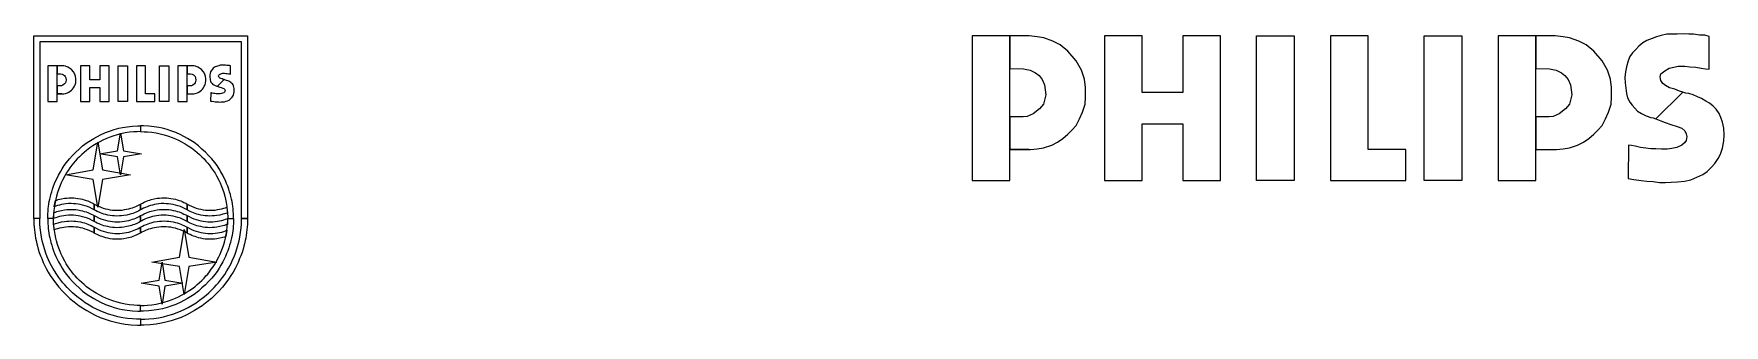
# Model space of a CAD drawing. Extents: x -37.4 to -0.1, y -6.4 to 0.
import ezdxf

# ---------------------------------------------------------------- set-up
doc = ezdxf.new("R2010")
doc.units = 0
doc.layers.add('TEKST', color=7, linetype='CONTINUOUS')

msp = doc.modelspace()

# ---------------------------------------------------------------- linework, layer by layer
at = {"layer": 'TEKST', "color": 0, "linetype": 'CONTINUOUS'}
for p, q in [((-36.769, -1.282), (-36.876, -1.282)), ((-15.408, -2.514), (-15.84, -2.514))]:
    msp.add_line(p, q, dxfattribs=at)
for points in [[(-37.39, -4.037), (-37.39, 0), (-32.672, 0), (-32.672, -4.037), (-32.803, -4.037), (-32.803, -0.131), (-37.259, -0.131), (-37.259, -4.037), (-37.39, -4.037)], [(-16.672, -3.2), (-15.84, -3.2), (-15.84, -0.724), (-15.84, 0), (-16.672, 0), (-16.672, -3.2)], [(-15.84, -0.724), (-15.533, -0.725), (-15.386, -0.755), (-15.269, -0.816), (-15.193, -0.878), (-15.125, -0.967), (-15.07, -1.084), (-15.043, -1.299), (-15.097, -1.51), (-15.185, -1.614), (-15.324, -1.723), (-15.455, -1.778), (-15.545, -1.79), (-15.84, -1.79), (-15.84, -2.514), (-15.379, -2.513), (-15.235, -2.5), (-15.097, -2.473), (-14.913, -2.412), (-14.782, -2.348), (-14.664, -2.266), (-14.554, -2.17), (-14.465, -2.081), (-14.375, -1.978), (-14.3, -1.833), (-14.231, -1.689), (-14.177, -1.51), (-14.163, -1.352), (-14.163, -1.139), (-14.19, -0.953), (-14.256, -0.757), (-14.375, -0.548), (-14.554, -0.335), (-14.723, -0.2), (-14.885, -0.113), (-15.09, -0.039), (-15.235, -0.019), (-15.408, 0), (-15.84, 0), (-15.84, -0.724)], [(-13.747, -3.2), (-12.916, -3.2), (-12.916, -1.945), (-12.02, -1.945), (-12.02, -3.2), (-11.188, -3.2), (-11.188, 0), (-12.02, 0), (-12.02, -1.254), (-12.916, -1.254), (-12.916, 0), (-13.747, 0), (-13.747, -3.2)], [(-10.387, -3.2), (-10.387, 0), (-9.556, 0), (-9.556, -3.2), (-10.387, -3.2)], [(-8.756, -3.2), (-7.092, -3.2), (-7.092, -2.508), (-7.924, -2.508), (-7.924, 0), (-8.756, 0), (-8.756, -3.2)], [(-6.689, -3.2), (-6.689, 0), (-5.857, 0), (-5.857, -3.2), (-6.689, -3.2)], [(-5.057, -3.2), (-4.225, -3.2), (-4.225, -0.724), (-4.225, 0), (-5.057, 0), (-5.057, -3.2)], [(-4.225, -0.724), (-3.918, -0.725), (-3.771, -0.755), (-3.654, -0.816), (-3.579, -0.878), (-3.51, -0.967), (-3.455, -1.084), (-3.428, -1.299), (-3.482, -1.51), (-3.57, -1.614), (-3.709, -1.723), (-3.84, -1.778), (-3.931, -1.79), (-4.225, -1.79), (-4.225, -2.514), (-3.764, -2.513), (-3.62, -2.5), (-3.482, -2.473), (-3.298, -2.412), (-3.167, -2.348), (-3.049, -2.266), (-2.939, -2.17), (-2.85, -2.081), (-2.76, -1.978), (-2.685, -1.833), (-2.616, -1.689), (-2.561, -1.51), (-2.548, -1.352), (-2.548, -1.139), (-2.575, -0.953), (-2.641, -0.757), (-2.76, -0.548), (-2.939, -0.335), (-3.108, -0.2), (-3.27, -0.113), (-3.475, -0.039), (-3.62, -0.019), (-3.793, 0), (-4.225, 0), (-4.225, -0.724)], [(-0.973, -1.242), (-1.046, -1.219), (-1.154, -1.18), (-1.273, -1.146), (-1.358, -1.095), (-1.419, -1.049), (-1.459, -0.988), (-1.476, -0.903), (-1.459, -0.835), (-1.374, -0.772), (-1.279, -0.716), (-1.171, -0.688), (-1.075, -0.671), (-0.933, -0.671), (-0.82, -0.682), (-0.69, -0.693), (-0.571, -0.71), (-0.475, -0.727), (-0.391, -0.738), (-0.396, -0.014), (-0.492, 0.013), (-0.611, 0.02), (-0.741, 0.036), (-0.843, 0.042), (-0.967, 0.047), (-1.103, 0.042), (-1.216, 0.042), (-1.329, 0.042), (-1.454, 0.008), (-1.555, -0.021), (-1.651, -0.054), (-1.77, -0.099), (-1.861, -0.156), (-1.945, -0.224), (-2.014, -0.303), (-2.087, -0.377), (-2.144, -0.456), (-2.183, -0.552), (-2.223, -0.682), (-2.24, -0.795), (-2.257, -0.919), (-2.251, -1.038), (-2.233, -1.157), (-2.217, -1.27), (-2.194, -1.372), (-2.149, -1.463), (-2.098, -1.531), (-2.036, -1.598), (-1.974, -1.666), (-1.889, -1.717), (-1.782, -1.768), (-1.685, -1.802), (-1.634, -1.813), (-1.572, -1.836), (-0.973, -1.242)], [(-37.081, -1.451), (-36.876, -1.451), (-36.876, -0.839), (-36.876, -0.661), (-37.081, -0.661), (-37.081, -1.451)], [(-36.876, -0.84), (-36.8, -0.84), (-36.764, -0.847), (-36.735, -0.862), (-36.716, -0.878), (-36.699, -0.9), (-36.686, -0.928), (-36.679, -0.981), (-36.692, -1.034), (-36.714, -1.059), (-36.748, -1.086), (-36.781, -1.1), (-36.803, -1.103), (-36.876, -1.103), (-36.876, -1.282), (-36.762, -1.281), (-36.726, -1.278), (-36.692, -1.271), (-36.647, -1.256), (-36.614, -1.241), (-36.585, -1.22), (-36.558, -1.197), (-36.536, -1.175), (-36.514, -1.149), (-36.495, -1.113), (-36.478, -1.078), (-36.465, -1.034), (-36.461, -0.995), (-36.461, -0.942), (-36.468, -0.896), (-36.485, -0.848), (-36.514, -0.796), (-36.558, -0.743), (-36.6, -0.71), (-36.64, -0.689), (-36.691, -0.67), (-36.726, -0.665), (-36.769, -0.661), (-36.876, -0.661), (-36.876, -0.84)], [(-36.359, -1.451), (-36.153, -1.451), (-36.153, -1.141), (-35.932, -1.141), (-35.932, -1.451), (-35.727, -1.451), (-35.727, -0.661), (-35.932, -0.661), (-35.932, -0.97), (-36.153, -0.97), (-36.153, -0.661), (-36.359, -0.661), (-36.359, -1.451)], [(-35.529, -1.451), (-35.529, -0.661), (-35.324, -0.661), (-35.324, -1.451), (-35.529, -1.451)], [(-35.126, -1.451), (-34.715, -1.451), (-34.715, -1.28), (-34.921, -1.28), (-34.921, -0.661), (-35.126, -0.661), (-35.126, -1.451)], [(-34.616, -1.451), (-34.616, -0.661), (-34.41, -0.661), (-34.41, -1.451), (-34.616, -1.451)], [(-34.212, -1.451), (-34.007, -1.451), (-34.007, -0.839), (-34.007, -0.661), (-34.212, -0.661), (-34.212, -1.451)], [(-34.007, -0.84), (-33.931, -0.84), (-33.895, -0.847), (-33.866, -0.862), (-33.847, -0.878), (-33.83, -0.9), (-33.817, -0.928), (-33.81, -0.981), (-33.824, -1.034), (-33.845, -1.059), (-33.88, -1.086), (-33.912, -1.1), (-33.934, -1.103), (-34.007, -1.103), (-34.007, -1.282), (-33.893, -1.281), (-33.858, -1.278), (-33.824, -1.271), (-33.778, -1.256), (-33.746, -1.241), (-33.717, -1.22), (-33.689, -1.197), (-33.667, -1.175), (-33.645, -1.149), (-33.627, -1.113), (-33.61, -1.078), (-33.596, -1.034), (-33.593, -0.995), (-33.593, -0.942), (-33.599, -0.896), (-33.616, -0.848), (-33.645, -0.796), (-33.689, -0.743), (-33.731, -0.71), (-33.771, -0.689), (-33.822, -0.67), (-33.858, -0.665), (-33.9, -0.661), (-34.007, -0.661), (-34.007, -0.84)], [(-33.188, -0.967), (-33.206, -0.962), (-33.233, -0.952), (-33.262, -0.944), (-33.283, -0.931), (-33.298, -0.92), (-33.308, -0.905), (-33.312, -0.884), (-33.308, -0.867), (-33.287, -0.851), (-33.263, -0.837), (-33.237, -0.83), (-33.213, -0.826), (-33.178, -0.826), (-33.15, -0.829), (-33.118, -0.832), (-33.089, -0.836), (-33.065, -0.84), (-33.044, -0.843), (-33.045, -0.664), (-33.069, -0.657), (-33.098, -0.656), (-33.131, -0.652), (-33.156, -0.65), (-33.186, -0.649), (-33.22, -0.65), (-33.248, -0.65), (-33.276, -0.65), (-33.307, -0.659), (-33.332, -0.666), (-33.355, -0.674), (-33.385, -0.685), (-33.407, -0.699), (-33.428, -0.716), (-33.445, -0.736), (-33.463, -0.754), (-33.477, -0.773), (-33.487, -0.797), (-33.497, -0.829), (-33.501, -0.857), (-33.505, -0.888), (-33.503, -0.917), (-33.499, -0.946), (-33.495, -0.974), (-33.49, -1), (-33.478, -1.022), (-33.466, -1.039), (-33.45, -1.055), (-33.435, -1.072), (-33.414, -1.085), (-33.388, -1.097), (-33.364, -1.106), (-33.351, -1.109), (-33.336, -1.114), (-33.188, -0.967)], [(-33.487, -1.44), (-33.456, -1.444), (-33.415, -1.449), (-33.385, -1.454), (-33.351, -1.456), (-33.316, -1.461), (-33.283, -1.462), (-33.252, -1.459), (-33.217, -1.458), (-33.18, -1.454), (-33.145, -1.446), (-33.112, -1.433), (-33.08, -1.417), (-33.055, -1.4), (-33.033, -1.378), (-33.013, -1.357), (-32.995, -1.331), (-32.984, -1.307), (-32.971, -1.273), (-32.964, -1.233), (-32.963, -1.201), (-32.964, -1.164), (-32.971, -1.131), (-32.981, -1.107), (-32.991, -1.085), (-33.006, -1.061), (-33.023, -1.044), (-33.043, -1.027), (-33.064, -1.016), (-33.086, -1.002), (-33.108, -0.992), (-33.132, -0.983), (-33.156, -0.976), (-33.173, -0.973), (-33.188, -0.967), (-33.336, -1.114), (-33.308, -1.124), (-33.284, -1.134), (-33.254, -1.143), (-33.219, -1.155), (-33.195, -1.164), (-33.178, -1.18), (-33.17, -1.195), (-33.167, -1.21), (-33.17, -1.231), (-33.18, -1.244), (-33.195, -1.257), (-33.221, -1.269), (-33.249, -1.275), (-33.273, -1.279), (-33.305, -1.279), (-33.336, -1.277), (-33.362, -1.277), (-33.39, -1.273), (-33.42, -1.271), (-33.449, -1.264), (-33.469, -1.259), (-33.485, -1.257), (-33.487, -1.44)], [(-2.183, -3.154), (-2.059, -3.171), (-1.894, -3.193), (-1.77, -3.21), (-1.634, -3.221), (-1.493, -3.239), (-1.358, -3.244), (-1.233, -3.233), (-1.092, -3.227), (-0.939, -3.21), (-0.798, -3.182), (-0.667, -3.125), (-0.537, -3.063), (-0.436, -2.995), (-0.345, -2.905), (-0.266, -2.82), (-0.192, -2.712), (-0.147, -2.616), (-0.096, -2.481), (-0.068, -2.316), (-0.062, -2.187), (-0.068, -2.039), (-0.096, -1.904), (-0.136, -1.807), (-0.175, -1.717), (-0.238, -1.621), (-0.306, -1.553), (-0.384, -1.485), (-0.47, -1.44), (-0.56, -1.383), (-0.65, -1.344), (-0.746, -1.304), (-0.843, -1.276), (-0.911, -1.265), (-0.973, -1.242), (-1.572, -1.836), (-1.459, -1.875), (-1.363, -1.915), (-1.239, -1.955), (-1.098, -2), (-1.001, -2.039), (-0.933, -2.102), (-0.9, -2.164), (-0.888, -2.226), (-0.9, -2.311), (-0.939, -2.362), (-1.001, -2.413), (-1.108, -2.464), (-1.222, -2.487), (-1.318, -2.503), (-1.448, -2.503), (-1.572, -2.497), (-1.68, -2.497), (-1.793, -2.481), (-1.912, -2.469), (-2.031, -2.441), (-2.11, -2.424), (-2.177, -2.413), (-2.183, -3.154)], [(-37.083, -4.037), (-37.084, -3.989), (-37.08, -3.93), (-37.076, -3.872), (-37.072, -3.817), (-37.066, -3.768), (-37.057, -3.712), (-37.051, -3.66), (-37.04, -3.612), (-37.025, -3.553), (-37.013, -3.503), (-36.996, -3.448), (-36.976, -3.387), (-36.955, -3.321), (-36.931, -3.266), (-36.902, -3.194), (-36.869, -3.128), (-36.846, -3.078), (-36.805, -3.005), (-36.766, -2.94), (-36.719, -2.866), (-36.67, -2.801), (-36.605, -2.719), (-36.533, -2.641), (-36.465, -2.569), (-36.387, -2.501), (-36.312, -2.433), (-36.214, -2.358), (-36.067, -2.267), (-35.921, -2.188), (-35.807, -2.136), (-35.696, -2.096), (-35.618, -2.071), (-35.513, -2.043), (-35.432, -2.025), (-35.329, -2.008), (-35.214, -1.993), (-35.095, -1.988), (-35.032, -1.986), (-35.032, -2.114), (-35.107, -2.117), (-35.181, -2.12), (-35.278, -2.13), (-35.372, -2.144), (-35.466, -2.164), (-35.55, -2.185), (-35.644, -2.214), (-35.725, -2.243), (-35.802, -2.275), (-35.869, -2.306), (-35.935, -2.34), (-36.014, -2.383), (-36.084, -2.429), (-36.156, -2.476), (-36.227, -2.53), (-36.282, -2.576), (-36.331, -2.621), (-36.383, -2.67), (-36.435, -2.719), (-36.475, -2.768), (-36.514, -2.81), (-36.554, -2.861), (-36.592, -2.915), (-36.634, -2.972), (-36.676, -3.038), (-36.706, -3.092), (-36.758, -3.188), (-36.787, -3.247), (-36.811, -3.306), (-36.84, -3.38), (-36.869, -3.462), (-36.89, -3.545), (-36.907, -3.606), (-36.922, -3.68), (-36.937, -3.771), (-36.946, -3.857), (-36.953, -3.93), (-36.955, -3.983), (-36.955, -4.037), (-37.083, -4.037)], [(-35.94, -2.61), (-35.544, -2.542), (-35.478, -2.148), (-35.412, -2.542), (-35.016, -2.61), (-35.412, -2.676), (-35.478, -3.071), (-35.544, -2.676), (-35.94, -2.61)], [(-32.98, -4.037), (-32.98, -3.989), (-32.983, -3.93), (-32.987, -3.872), (-32.992, -3.817), (-32.998, -3.768), (-33.006, -3.712), (-33.013, -3.66), (-33.024, -3.612), (-33.039, -3.553), (-33.051, -3.503), (-33.068, -3.448), (-33.087, -3.387), (-33.109, -3.321), (-33.132, -3.266), (-33.161, -3.194), (-33.194, -3.128), (-33.218, -3.078), (-33.259, -3.005), (-33.298, -2.94), (-33.345, -2.866), (-33.394, -2.801), (-33.459, -2.719), (-33.53, -2.641), (-33.599, -2.569), (-33.677, -2.501), (-33.752, -2.433), (-33.85, -2.358), (-33.996, -2.267), (-34.143, -2.188), (-34.257, -2.136), (-34.368, -2.096), (-34.446, -2.071), (-34.551, -2.043), (-34.631, -2.025), (-34.735, -2.008), (-34.85, -1.993), (-34.968, -1.988), (-35.032, -1.986), (-35.032, -2.114), (-34.957, -2.117), (-34.882, -2.12), (-34.785, -2.13), (-34.692, -2.144), (-34.598, -2.164), (-34.514, -2.185), (-34.42, -2.214), (-34.338, -2.243), (-34.261, -2.275), (-34.195, -2.306), (-34.128, -2.34), (-34.05, -2.383), (-33.98, -2.429), (-33.907, -2.476), (-33.836, -2.53), (-33.781, -2.576), (-33.732, -2.621), (-33.68, -2.67), (-33.628, -2.719), (-33.589, -2.768), (-33.55, -2.81), (-33.509, -2.861), (-33.472, -2.915), (-33.429, -2.972), (-33.388, -3.038), (-33.357, -3.092), (-33.306, -3.188), (-33.276, -3.247), (-33.253, -3.306), (-33.223, -3.38), (-33.195, -3.462), (-33.173, -3.545), (-33.157, -3.606), (-33.142, -3.68), (-33.127, -3.771), (-33.118, -3.857), (-33.11, -3.93), (-33.109, -3.983), (-33.108, -4.037), (-32.98, -4.037)], [(-36.693, -3.069), (-36.078, -2.963), (-35.975, -2.351), (-35.872, -2.963), (-35.257, -3.069), (-35.872, -3.171), (-35.975, -3.787), (-36.078, -3.171), (-36.693, -3.069)], [(-36.059, -3.717), (-36.059, -3.845), (-36.103, -3.822), (-36.157, -3.795), (-36.206, -3.775), (-36.259, -3.756), (-36.312, -3.741), (-36.365, -3.728), (-36.413, -3.719), (-36.465, -3.712), (-36.517, -3.709), (-36.569, -3.708), (-36.626, -3.708), (-36.681, -3.712), (-36.731, -3.72), (-36.776, -3.729), (-36.824, -3.739), (-36.868, -3.751), (-36.906, -3.764), (-36.941, -3.776), (-36.94, -3.775), (-36.913, -3.638), (-36.884, -3.628), (-36.853, -3.618), (-36.781, -3.601), (-36.716, -3.59), (-36.664, -3.584), (-36.616, -3.58), (-36.562, -3.579), (-36.507, -3.581), (-36.461, -3.585), (-36.416, -3.591), (-36.363, -3.601), (-36.313, -3.612), (-36.276, -3.622), (-36.234, -3.636), (-36.198, -3.649), (-36.166, -3.663), (-36.126, -3.681), (-36.087, -3.701), (-36.059, -3.717)], [(-36.059, -3.845), (-36.059, -3.717), (-36.014, -3.74), (-35.961, -3.767), (-35.911, -3.787), (-35.859, -3.805), (-35.806, -3.821), (-35.753, -3.834), (-35.704, -3.843), (-35.653, -3.849), (-35.6, -3.852), (-35.548, -3.854), (-35.491, -3.853), (-35.436, -3.849), (-35.386, -3.841), (-35.341, -3.833), (-35.294, -3.823), (-35.25, -3.81), (-35.211, -3.798), (-35.176, -3.785), (-35.141, -3.771), (-35.097, -3.751), (-35.062, -3.733), (-35.033, -3.717), (-35.033, -3.845), (-35.073, -3.866), (-35.114, -3.887), (-35.166, -3.909), (-35.204, -3.924), (-35.234, -3.933), (-35.265, -3.943), (-35.336, -3.96), (-35.401, -3.972), (-35.454, -3.978), (-35.502, -3.981), (-35.555, -3.983), (-35.61, -3.981), (-35.656, -3.977), (-35.702, -3.971), (-35.754, -3.96), (-35.804, -3.949), (-35.842, -3.939), (-35.883, -3.926), (-35.919, -3.913), (-35.951, -3.898), (-35.991, -3.88), (-36.031, -3.861), (-36.059, -3.845)], [(-34.007, -3.717), (-34.007, -3.845), (-34.051, -3.822), (-34.105, -3.795), (-34.155, -3.775), (-34.207, -3.756), (-34.26, -3.741), (-34.313, -3.728), (-34.362, -3.719), (-34.413, -3.712), (-34.466, -3.709), (-34.517, -3.708), (-34.575, -3.708), (-34.63, -3.712), (-34.68, -3.72), (-34.725, -3.729), (-34.772, -3.739), (-34.816, -3.751), (-34.855, -3.764), (-34.89, -3.776), (-34.925, -3.791), (-34.968, -3.811), (-35.004, -3.829), (-35.033, -3.845), (-35.033, -3.717), (-34.993, -3.695), (-34.952, -3.674), (-34.9, -3.652), (-34.862, -3.638), (-34.832, -3.628), (-34.801, -3.618), (-34.73, -3.601), (-34.665, -3.59), (-34.612, -3.584), (-34.564, -3.58), (-34.511, -3.579), (-34.456, -3.581), (-34.409, -3.585), (-34.364, -3.591), (-34.312, -3.601), (-34.262, -3.612), (-34.224, -3.622), (-34.183, -3.636), (-34.146, -3.649), (-34.114, -3.663), (-34.075, -3.681), (-34.035, -3.701), (-34.007, -3.717)], [(-34.007, -3.845), (-34.007, -3.717), (-33.963, -3.74), (-33.909, -3.767), (-33.86, -3.787), (-33.807, -3.805), (-33.754, -3.821), (-33.701, -3.834), (-33.652, -3.843), (-33.601, -3.849), (-33.549, -3.852), (-33.497, -3.854), (-33.44, -3.853), (-33.385, -3.849), (-33.334, -3.841), (-33.289, -3.833), (-33.242, -3.823), (-33.198, -3.81), (-33.16, -3.798), (-33.125, -3.785), (-33.126, -3.786), (-33.114, -3.909), (-33.153, -3.924), (-33.182, -3.933), (-33.213, -3.943), (-33.284, -3.96), (-33.35, -3.972), (-33.402, -3.978), (-33.45, -3.981), (-33.503, -3.983), (-33.558, -3.981), (-33.605, -3.977), (-33.65, -3.971), (-33.703, -3.96), (-33.753, -3.949), (-33.79, -3.939), (-33.831, -3.926), (-33.868, -3.913), (-33.9, -3.898), (-33.94, -3.88), (-33.979, -3.861), (-34.007, -3.845)], [(-37.39, -4.037), (-37.391, -4.093), (-37.387, -4.159), (-37.383, -4.227), (-37.377, -4.29), (-37.37, -4.347), (-37.361, -4.41), (-37.351, -4.47), (-37.34, -4.526), (-37.323, -4.594), (-37.309, -4.652), (-37.291, -4.715), (-37.269, -4.785), (-37.243, -4.86), (-37.216, -4.924), (-37.182, -5.006), (-37.145, -5.083), (-37.117, -5.141), (-37.071, -5.224), (-37.026, -5.299), (-36.971, -5.38), (-36.915, -5.459), (-36.84, -5.553), (-36.758, -5.643), (-36.679, -5.725), (-36.594, -5.805), (-36.503, -5.882), (-36.39, -5.965), (-36.222, -6.074), (-36.054, -6.163), (-35.923, -6.223), (-35.795, -6.269), (-35.705, -6.298), (-35.584, -6.331), (-35.492, -6.351), (-35.373, -6.37), (-35.241, -6.388), (-35.104, -6.394), (-35.031, -6.396), (-35.031, -6.265), (-35.121, -6.263), (-35.209, -6.258), (-35.324, -6.246), (-35.427, -6.231), (-35.533, -6.208), (-35.63, -6.184), (-35.744, -6.149), (-35.837, -6.114), (-35.927, -6.077), (-36.003, -6.043), (-36.084, -6.002), (-36.168, -5.953), (-36.256, -5.898), (-36.331, -5.845), (-36.414, -5.784), (-36.479, -5.731), (-36.539, -5.677), (-36.596, -5.623), (-36.656, -5.561), (-36.708, -5.505), (-36.748, -5.457), (-36.794, -5.4), (-36.841, -5.338), (-36.886, -5.272), (-36.936, -5.194), (-36.972, -5.134), (-37.027, -5.028), (-37.063, -4.954), (-37.093, -4.882), (-37.126, -4.8), (-37.157, -4.706), (-37.186, -4.606), (-37.204, -4.533), (-37.221, -4.449), (-37.239, -4.345), (-37.25, -4.245), (-37.256, -4.162), (-37.259, -4.098), (-37.259, -4.037), (-37.39, -4.037)], [(-37.083, -4.037), (-37.084, -4.085), (-37.08, -4.144), (-37.076, -4.203), (-37.072, -4.257), (-37.066, -4.307), (-37.057, -4.362), (-37.051, -4.414), (-37.04, -4.462), (-37.025, -4.521), (-37.013, -4.571), (-36.996, -4.627), (-36.976, -4.687), (-36.955, -4.753), (-36.931, -4.808), (-36.902, -4.88), (-36.869, -4.947), (-36.846, -4.997), (-36.805, -5.069), (-36.766, -5.134), (-36.719, -5.209), (-36.67, -5.274), (-36.605, -5.355), (-36.533, -5.433), (-36.465, -5.505), (-36.387, -5.573), (-36.312, -5.642), (-36.214, -5.717), (-36.067, -5.808), (-35.921, -5.886), (-35.807, -5.938), (-35.696, -5.978), (-35.618, -6.003), (-35.513, -6.031), (-35.432, -6.049), (-35.329, -6.066), (-35.214, -6.081), (-35.095, -6.087), (-35.032, -6.089), (-35.032, -5.96), (-35.107, -5.958), (-35.181, -5.954), (-35.278, -5.945), (-35.372, -5.931), (-35.466, -5.911), (-35.55, -5.889), (-35.644, -5.86), (-35.725, -5.831), (-35.802, -5.799), (-35.869, -5.769), (-35.935, -5.734), (-36.014, -5.691), (-36.084, -5.645), (-36.156, -5.599), (-36.227, -5.544), (-36.282, -5.498), (-36.331, -5.453), (-36.383, -5.404), (-36.435, -5.355), (-36.475, -5.306), (-36.514, -5.264), (-36.554, -5.213), (-36.592, -5.16), (-36.634, -5.103), (-36.676, -5.036), (-36.706, -4.982), (-36.758, -4.886), (-36.787, -4.827), (-36.811, -4.769), (-36.84, -4.694), (-36.869, -4.613), (-36.89, -4.53), (-36.907, -4.468), (-36.922, -4.394), (-36.937, -4.303), (-36.946, -4.217), (-36.953, -4.144), (-36.955, -4.092), (-36.955, -4.037), (-37.083, -4.037)], [(-36.059, -3.973), (-36.059, -4.101), (-36.103, -4.078), (-36.157, -4.052), (-36.206, -4.031), (-36.259, -4.013), (-36.312, -3.997), (-36.365, -3.984), (-36.413, -3.975), (-36.465, -3.969), (-36.517, -3.966), (-36.569, -3.964), (-36.626, -3.965), (-36.681, -3.969), (-36.731, -3.977), (-36.776, -3.985), (-36.824, -3.995), (-36.868, -4.008), (-36.906, -4.02), (-36.941, -4.033), (-36.94, -4.032), (-36.956, -4.037), (-36.952, -3.909), (-36.913, -3.895), (-36.884, -3.885), (-36.853, -3.875), (-36.781, -3.858), (-36.716, -3.846), (-36.664, -3.84), (-36.616, -3.837), (-36.562, -3.835), (-36.507, -3.837), (-36.461, -3.841), (-36.416, -3.847), (-36.363, -3.858), (-36.313, -3.869), (-36.276, -3.879), (-36.234, -3.893), (-36.198, -3.905), (-36.166, -3.92), (-36.126, -3.938), (-36.087, -3.958), (-36.059, -3.973)], [(-36.057, -4.229), (-36.057, -4.357), (-36.102, -4.334), (-36.155, -4.307), (-36.205, -4.287), (-36.258, -4.269), (-36.31, -4.253), (-36.363, -4.24), (-36.412, -4.231), (-36.463, -4.225), (-36.516, -4.221), (-36.568, -4.22), (-36.625, -4.221), (-36.68, -4.225), (-36.73, -4.233), (-36.775, -4.241), (-36.822, -4.251), (-36.866, -4.264), (-36.905, -4.276), (-36.94, -4.289), (-36.938, -4.288), (-36.951, -4.165), (-36.912, -4.15), (-36.883, -4.141), (-36.851, -4.131), (-36.78, -4.114), (-36.715, -4.102), (-36.663, -4.096), (-36.614, -4.093), (-36.561, -4.091), (-36.506, -4.093), (-36.46, -4.097), (-36.415, -4.103), (-36.362, -4.114), (-36.312, -4.124), (-36.274, -4.135), (-36.233, -4.148), (-36.197, -4.161), (-36.165, -4.176), (-36.125, -4.194), (-36.085, -4.213), (-36.057, -4.229)], [(-36.059, -4.101), (-36.059, -3.973), (-36.014, -3.996), (-35.961, -4.023), (-35.911, -4.043), (-35.859, -4.061), (-35.806, -4.077), (-35.753, -4.09), (-35.704, -4.099), (-35.653, -4.106), (-35.6, -4.109), (-35.548, -4.111), (-35.491, -4.11), (-35.436, -4.106), (-35.386, -4.098), (-35.341, -4.089), (-35.294, -4.079), (-35.25, -4.067), (-35.211, -4.054), (-35.176, -4.042), (-35.141, -4.027), (-35.097, -4.007), (-35.062, -3.989), (-35.033, -3.973), (-35.033, -4.101), (-35.073, -4.123), (-35.114, -4.144), (-35.166, -4.166), (-35.204, -4.18), (-35.234, -4.19), (-35.265, -4.2), (-35.336, -4.217), (-35.401, -4.228), (-35.454, -4.235), (-35.502, -4.238), (-35.555, -4.24), (-35.61, -4.237), (-35.656, -4.233), (-35.702, -4.227), (-35.754, -4.217), (-35.804, -4.206), (-35.842, -4.196), (-35.883, -4.182), (-35.919, -4.169), (-35.951, -4.155), (-35.991, -4.137), (-36.031, -4.117), (-36.059, -4.101)], [(-34.007, -3.973), (-34.007, -4.101), (-34.051, -4.078), (-34.105, -4.052), (-34.155, -4.031), (-34.207, -4.013), (-34.26, -3.997), (-34.313, -3.984), (-34.362, -3.975), (-34.413, -3.969), (-34.466, -3.966), (-34.517, -3.964), (-34.575, -3.965), (-34.63, -3.969), (-34.68, -3.977), (-34.725, -3.985), (-34.772, -3.995), (-34.816, -4.008), (-34.855, -4.02), (-34.89, -4.033), (-34.925, -4.047), (-34.968, -4.067), (-35.004, -4.085), (-35.033, -4.101), (-35.033, -3.973), (-34.993, -3.952), (-34.952, -3.93), (-34.9, -3.909), (-34.862, -3.895), (-34.832, -3.885), (-34.801, -3.875), (-34.73, -3.858), (-34.665, -3.846), (-34.612, -3.84), (-34.564, -3.837), (-34.511, -3.835), (-34.456, -3.837), (-34.409, -3.841), (-34.364, -3.847), (-34.312, -3.858), (-34.262, -3.869), (-34.224, -3.879), (-34.183, -3.893), (-34.146, -3.905), (-34.114, -3.92), (-34.075, -3.938), (-34.035, -3.958), (-34.007, -3.973)], [(-34.007, -4.23), (-34.007, -4.358), (-34.051, -4.334), (-34.105, -4.308), (-34.155, -4.288), (-34.207, -4.269), (-34.26, -4.254), (-34.313, -4.241), (-34.362, -4.232), (-34.413, -4.225), (-34.466, -4.222), (-34.517, -4.22), (-34.575, -4.221), (-34.63, -4.225), (-34.68, -4.233), (-34.725, -4.242), (-34.772, -4.252), (-34.816, -4.264), (-34.855, -4.276), (-34.89, -4.289), (-34.925, -4.304), (-34.968, -4.324), (-35.004, -4.342), (-35.033, -4.358), (-35.033, -4.23), (-34.993, -4.208), (-34.952, -4.187), (-34.9, -4.166), (-34.862, -4.151), (-34.832, -4.141), (-34.801, -4.131), (-34.73, -4.114), (-34.665, -4.103), (-34.612, -4.096), (-34.564, -4.093), (-34.511, -4.091), (-34.456, -4.094), (-34.409, -4.098), (-34.364, -4.104), (-34.312, -4.114), (-34.262, -4.125), (-34.224, -4.135), (-34.183, -4.149), (-34.146, -4.162), (-34.114, -4.176), (-34.075, -4.194), (-34.035, -4.214), (-34.007, -4.23)], [(-32.98, -4.037), (-32.98, -4.085), (-32.983, -4.144), (-32.987, -4.203), (-32.992, -4.257), (-32.998, -4.307), (-33.006, -4.362), (-33.013, -4.414), (-33.024, -4.462), (-33.039, -4.521), (-33.051, -4.571), (-33.068, -4.627), (-33.087, -4.687), (-33.109, -4.753), (-33.132, -4.808), (-33.161, -4.88), (-33.194, -4.947), (-33.218, -4.997), (-33.259, -5.069), (-33.298, -5.134), (-33.345, -5.209), (-33.394, -5.274), (-33.459, -5.355), (-33.53, -5.433), (-33.599, -5.505), (-33.677, -5.573), (-33.752, -5.642), (-33.85, -5.717), (-33.996, -5.808), (-34.143, -5.886), (-34.257, -5.938), (-34.368, -5.978), (-34.446, -6.003), (-34.551, -6.031), (-34.631, -6.049), (-34.735, -6.066), (-34.85, -6.081), (-34.968, -6.087), (-35.032, -6.089), (-35.032, -5.96), (-34.957, -5.958), (-34.882, -5.954), (-34.785, -5.945), (-34.692, -5.931), (-34.598, -5.911), (-34.514, -5.889), (-34.42, -5.86), (-34.338, -5.831), (-34.261, -5.799), (-34.195, -5.769), (-34.128, -5.734), (-34.05, -5.691), (-33.98, -5.645), (-33.907, -5.599), (-33.836, -5.544), (-33.781, -5.498), (-33.732, -5.453), (-33.68, -5.404), (-33.628, -5.355), (-33.589, -5.306), (-33.55, -5.264), (-33.509, -5.213), (-33.472, -5.16), (-33.429, -5.103), (-33.388, -5.036), (-33.357, -4.982), (-33.306, -4.886), (-33.276, -4.827), (-33.253, -4.769), (-33.223, -4.694), (-33.195, -4.613), (-33.173, -4.53), (-33.157, -4.468), (-33.142, -4.394), (-33.127, -4.303), (-33.118, -4.217), (-33.11, -4.144), (-33.109, -4.092), (-33.108, -4.037), (-32.98, -4.037)], [(-32.672, -4.037), (-32.671, -4.093), (-32.675, -4.159), (-32.68, -4.227), (-32.686, -4.29), (-32.692, -4.347), (-32.701, -4.41), (-32.711, -4.47), (-32.722, -4.526), (-32.739, -4.594), (-32.753, -4.652), (-32.771, -4.715), (-32.793, -4.785), (-32.819, -4.86), (-32.847, -4.924), (-32.88, -5.006), (-32.918, -5.083), (-32.945, -5.141), (-32.992, -5.224), (-33.037, -5.299), (-33.091, -5.38), (-33.147, -5.459), (-33.222, -5.553), (-33.304, -5.643), (-33.383, -5.725), (-33.468, -5.805), (-33.559, -5.882), (-33.672, -5.965), (-33.84, -6.074), (-34.009, -6.163), (-34.14, -6.223), (-34.268, -6.269), (-34.357, -6.298), (-34.478, -6.331), (-34.571, -6.351), (-34.689, -6.37), (-34.821, -6.388), (-34.958, -6.394), (-35.031, -6.396), (-35.031, -6.265), (-34.942, -6.263), (-34.854, -6.258), (-34.739, -6.246), (-34.636, -6.231), (-34.529, -6.208), (-34.432, -6.184), (-34.318, -6.149), (-34.225, -6.114), (-34.136, -6.077), (-34.059, -6.043), (-33.979, -6.002), (-33.895, -5.953), (-33.806, -5.898), (-33.731, -5.845), (-33.648, -5.784), (-33.583, -5.731), (-33.523, -5.677), (-33.466, -5.623), (-33.406, -5.561), (-33.355, -5.505), (-33.314, -5.457), (-33.268, -5.4), (-33.221, -5.338), (-33.176, -5.272), (-33.126, -5.194), (-33.09, -5.134), (-33.035, -5.028), (-33, -4.954), (-32.969, -4.882), (-32.937, -4.8), (-32.905, -4.706), (-32.877, -4.606), (-32.859, -4.533), (-32.842, -4.449), (-32.824, -4.345), (-32.813, -4.245), (-32.806, -4.162), (-32.803, -4.098), (-32.803, -4.037), (-32.672, -4.037)], [(-34.007, -4.101), (-34.007, -3.973), (-33.963, -3.996), (-33.909, -4.023), (-33.86, -4.043), (-33.807, -4.061), (-33.754, -4.077), (-33.701, -4.09), (-33.652, -4.099), (-33.601, -4.106), (-33.549, -4.109), (-33.497, -4.111), (-33.44, -4.11), (-33.385, -4.106), (-33.334, -4.098), (-33.289, -4.089), (-33.242, -4.079), (-33.198, -4.067), (-33.16, -4.054), (-33.125, -4.042), (-33.126, -4.043), (-33.11, -4.036), (-33.114, -4.166), (-33.153, -4.18), (-33.182, -4.19), (-33.213, -4.2), (-33.284, -4.217), (-33.35, -4.228), (-33.402, -4.235), (-33.45, -4.238), (-33.503, -4.24), (-33.558, -4.237), (-33.605, -4.233), (-33.65, -4.227), (-33.703, -4.217), (-33.753, -4.206), (-33.79, -4.196), (-33.831, -4.182), (-33.868, -4.169), (-33.9, -4.155), (-33.94, -4.137), (-33.979, -4.117), (-34.007, -4.101)], [(-36.059, -4.358), (-36.059, -4.23), (-36.014, -4.253), (-35.961, -4.279), (-35.911, -4.3), (-35.859, -4.318), (-35.806, -4.334), (-35.753, -4.347), (-35.704, -4.356), (-35.653, -4.362), (-35.6, -4.365), (-35.548, -4.367), (-35.491, -4.366), (-35.436, -4.362), (-35.386, -4.355), (-35.341, -4.346), (-35.294, -4.336), (-35.25, -4.323), (-35.211, -4.311), (-35.176, -4.298), (-35.141, -4.283), (-35.097, -4.264), (-35.062, -4.245), (-35.033, -4.23), (-35.033, -4.358), (-35.073, -4.379), (-35.114, -4.4), (-35.166, -4.422), (-35.204, -4.436), (-35.234, -4.446), (-35.265, -4.456), (-35.336, -4.473), (-35.401, -4.485), (-35.454, -4.491), (-35.502, -4.494), (-35.555, -4.496), (-35.61, -4.493), (-35.656, -4.49), (-35.702, -4.484), (-35.754, -4.473), (-35.804, -4.462), (-35.842, -4.452), (-35.883, -4.438), (-35.919, -4.426), (-35.951, -4.411), (-35.991, -4.393), (-36.031, -4.373), (-36.059, -4.358)], [(-34.788, -4.999), (-34.173, -4.893), (-34.07, -4.28), (-33.967, -4.893), (-33.352, -4.999), (-33.967, -5.101), (-34.07, -5.717), (-34.173, -5.101), (-34.788, -4.999)], [(-34.007, -4.358), (-34.007, -4.23), (-33.963, -4.253), (-33.909, -4.279), (-33.86, -4.3), (-33.807, -4.318), (-33.754, -4.334), (-33.701, -4.347), (-33.652, -4.356), (-33.601, -4.362), (-33.549, -4.365), (-33.497, -4.367), (-33.44, -4.366), (-33.385, -4.362), (-33.334, -4.355), (-33.289, -4.346), (-33.242, -4.336), (-33.198, -4.323), (-33.16, -4.311), (-33.125, -4.298), (-33.126, -4.299), (-33.153, -4.436), (-33.182, -4.446), (-33.213, -4.456), (-33.284, -4.473), (-33.35, -4.485), (-33.402, -4.491), (-33.45, -4.494), (-33.503, -4.496), (-33.558, -4.493), (-33.605, -4.49), (-33.65, -4.484), (-33.703, -4.473), (-33.753, -4.462), (-33.79, -4.452), (-33.831, -4.438), (-33.868, -4.426), (-33.9, -4.411), (-33.94, -4.393), (-33.979, -4.373), (-34.007, -4.358)], [(-35.021, -5.467), (-34.626, -5.399), (-34.559, -5.005), (-34.494, -5.399), (-34.098, -5.467), (-34.494, -5.533), (-34.559, -5.928), (-34.626, -5.533), (-35.021, -5.467)]]:
    msp.add_lwpolyline(points, close=True, dxfattribs=at)

doc.saveas('drawing.dxf')
